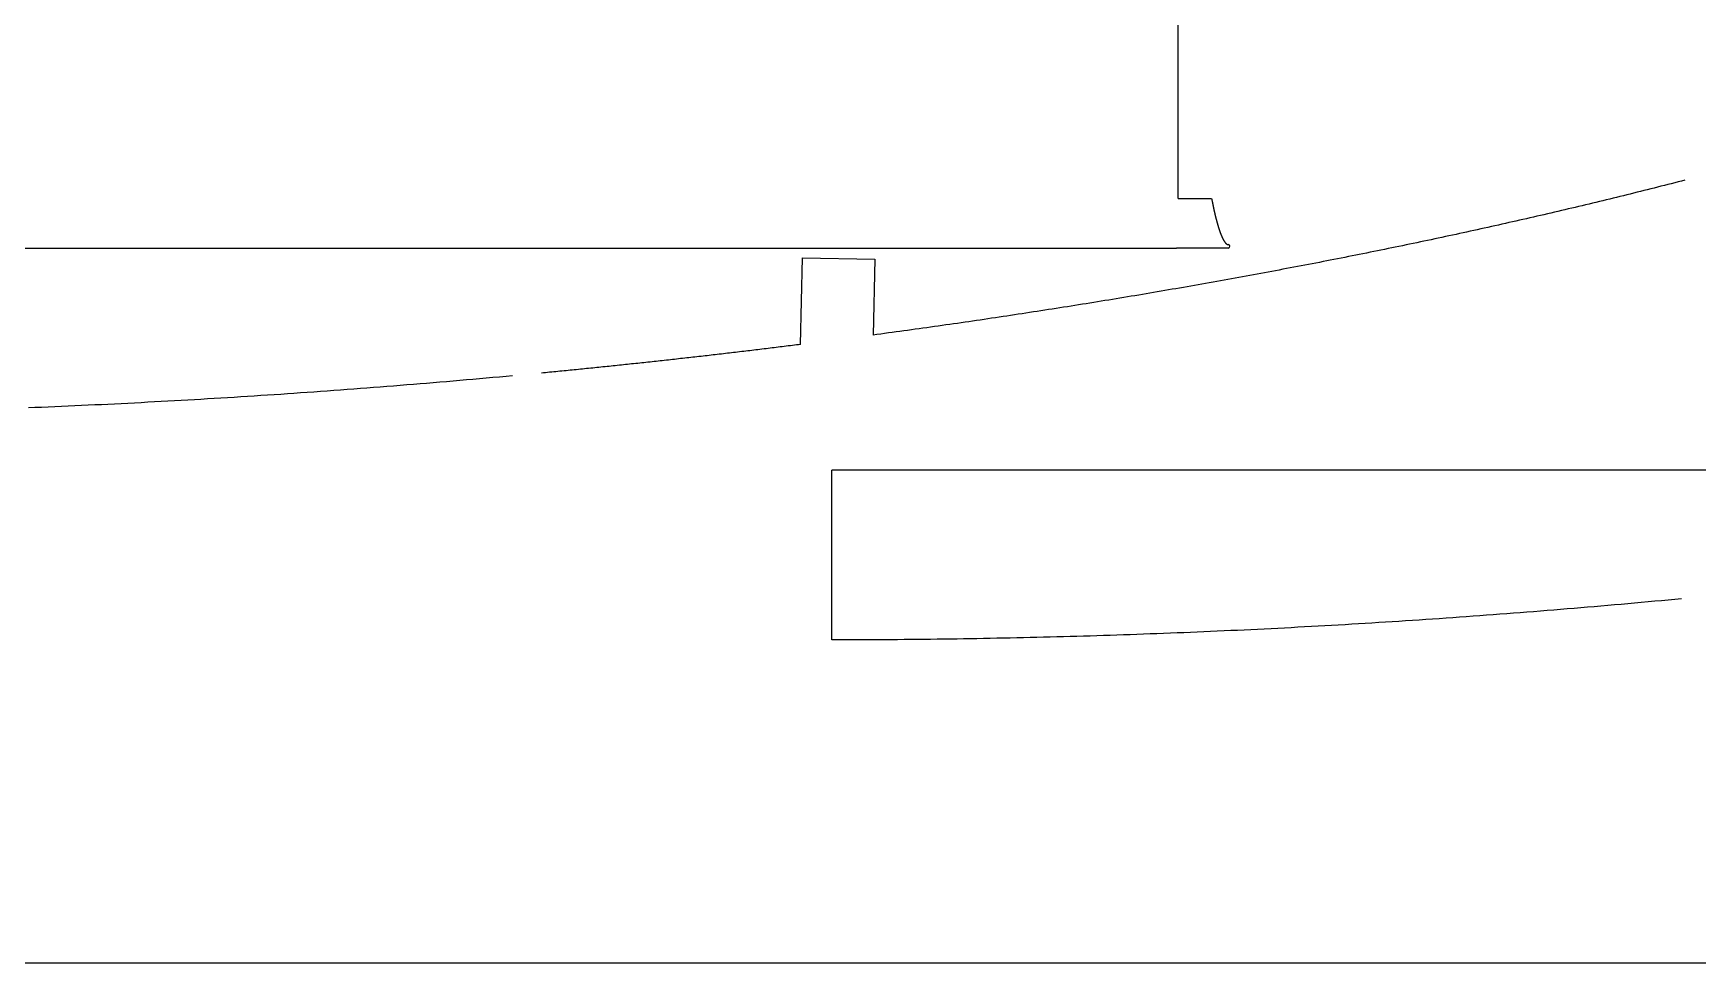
# Model space of a CAD drawing. Extents: x -700 to 200, y -6 to 94.
# Drawn here: x 22.1 to 79.6, y -6.5 to 25.6 of the extents above; entities that cross this region are included whole.
import ezdxf

# ---------------------------------------------------------------- set-up
doc = ezdxf.new("R2010")
doc.units = 0
doc.layers.get('0').update_dxf_attribs({"linetype": 'CONTINUOUS'})
doc.layers.add('90X10', color=1, linetype='CONTINUOUS')

msp = doc.modelspace()

# ---------------------------------------------------------------- linework, layer by layer
for p, q in [((61.67028, 19.91858), (61.67028, 28.89006)), ((61.67028, 19.91858), (62.82813, 19.91858)), ((19.67028, 18.21061), (61.61028, 18.21061)), ((48.62813, 14.88039), (48.69397, 17.87674)), ((48.69397, 17.87674), (51.19465, 17.82144)), ((51.19465, 17.82144), (51.13717, 15.2056)), ((63.39948, 18.21061), (61.61028, 18.21061)), ((91.36695, 10.53761), (49.70783, 10.53761)), ((49.70783, 4.67646), (49.70783, 10.53761))]:
    msp.add_line(p, q)
for points in [[(79.1754, 20.5543, 0), (79.057, 20.5237, 0), (78.9386, 20.4932, 0), (78.8203, 20.4629, 0), (78.702, 20.4326, 0), (78.5837, 20.4024, 0), (78.4654, 20.3723, 0), (78.3472, 20.3422, 0), (78.229, 20.3123, 0), (78.1109, 20.2825, 0), (77.9928, 20.2527, 0), (77.8747, 20.2231, 0), (77.7567, 20.1935, 0), (77.6387, 20.164, 0), (77.5208, 20.1346, 0), (77.4029, 20.1053, 0), (77.2849, 20.0761, 0), (77.1669, 20.0469, 0), (77.0488, 20.0178, 0), (76.9305, 19.9887, 0), (76.8122, 19.9597, 0), (76.6938, 19.9307, 0), (76.5753, 19.9018, 0), (76.4567, 19.873, 0), (76.3379, 19.8442, 0), (76.2191, 19.8154, 0), (76.1002, 19.7867, 0), (75.9812, 19.7581, 0), (75.8621, 19.7295, 0), (75.7429, 19.701, 0), (75.6237, 19.6725, 0), (75.5043, 19.6441, 0), (75.3848, 19.6157, 0), (75.2652, 19.5874, 0), (75.1456, 19.5592, 0), (75.0258, 19.531, 0), (74.9059, 19.5028, 0), (74.786, 19.4747, 0), (74.666, 19.4467, 0), (74.5458, 19.4187, 0), (74.4256, 19.3908, 0), (74.3053, 19.3629, 0), (74.1849, 19.3351, 0), (74.0644, 19.3073, 0), (73.9438, 19.2796, 0), (73.8231, 19.252, 0), (73.7023, 19.2243, 0), (73.5815, 19.1968, 0), (73.4605, 19.1693, 0), (73.3395, 19.1419, 0), (73.2183, 19.1145, 0), (73.0971, 19.0872, 0), (72.9758, 19.0599, 0), (72.8544, 19.0327, 0), (72.7329, 19.0055, 0), (72.6113, 18.9784, 0), (72.4897, 18.9513, 0), (72.3679, 18.9243, 0), (72.2461, 18.8974, 0), (72.1241, 18.8705, 0), (72.0021, 18.8437, 0), (71.88, 18.8169, 0), (71.7578, 18.7901, 0), (71.6355, 18.7635, 0), (71.5132, 18.7369, 0), (71.3907, 18.7103, 0), (71.2682, 18.6838, 0), (71.1456, 18.6573, 0), (71.0229, 18.6309, 0), (70.9001, 18.6046, 0), (70.7772, 18.5783, 0), (70.6542, 18.5521, 0), (70.5312, 18.5259, 0), (70.408, 18.4998, 0), (70.2848, 18.4737, 0), (70.1615, 18.4477, 0), (70.0382, 18.4217, 0), (69.9147, 18.3958, 0), (69.7911, 18.3699, 0), (69.6675, 18.3441, 0), (69.5438, 18.3184, 0), (69.42, 18.2927, 0), (69.2961, 18.2671, 0), (69.1722, 18.2415, 0), (69.0482, 18.216, 0), (68.924, 18.1905, 0), (68.7998, 18.1651, 0), (68.6756, 18.1397, 0), (68.5512, 18.1144, 0), (68.4268, 18.0892, 0), (68.3022, 18.064, 0), (68.1777, 18.0389, 0), (68.053, 18.0138, 0), (67.9282, 17.9887, 0), (67.8034, 17.9638, 0), (67.6785, 17.9388, 0), (67.5535, 17.914, 0), (67.4284, 17.8892, 0), (67.3033, 17.8644, 0), (67.1781, 17.8397, 0), (67.0528, 17.8151, 0), (66.9274, 17.7905, 0), (66.8019, 17.7659, 0), (66.6764, 17.7415, 0), (66.5508, 17.717, 0), (66.4251, 17.6927, 0), (66.2994, 17.6684, 0), (66.1736, 17.6441, 0), (66.0476, 17.6199, 0), (65.9217, 17.5957, 0), (65.7956, 17.5716, 0), (65.6695, 17.5476, 0), (65.5433, 17.5236, 0), (65.417, 17.4997, 0), (65.2907, 17.4758, 0), (65.1643, 17.452, 0), (65.0378, 17.4282, 0), (64.9112, 17.4045, 0), (64.7846, 17.3809, 0), (64.6578, 17.3573, 0), (64.5311, 17.3337, 0), (64.4042, 17.3102, 0), (64.2773, 17.2868, 0), (64.1503, 17.2634, 0), (64.0232, 17.2401, 0), (63.8961, 17.2168, 0), (63.7689, 17.1936, 0), (63.6416, 17.1705, 0), (63.5143, 17.1474, 0), (63.3869, 17.1243, 0), (63.2594, 17.1013, 0), (63.1318, 17.0784, 0), (63.0042, 17.0555, 0), (62.8765, 17.0327, 0), (62.7487, 17.0099, 0), (62.6209, 16.9872, 0), (62.493, 16.9645, 0), (62.3651, 16.9419, 0), (62.237, 16.9194, 0), (62.1089, 16.8969, 0), (61.9808, 16.8745, 0), (61.8526, 16.8521, 0), (61.7243, 16.8297, 0), (61.5959, 16.8075, 0), (61.4675, 16.7852, 0), (61.339, 16.7631, 0), (61.2104, 16.741, 0), (61.0818, 16.7189, 0), (60.9531, 16.6969, 0), (60.8244, 16.675, 0), (60.6956, 16.6531, 0), (60.5667, 16.6313, 0), (60.4378, 16.6095, 0), (60.3088, 16.5878, 0), (60.1797, 16.5661, 0), (60.0506, 16.5445, 0), (59.9214, 16.523, 0), (59.7921, 16.5015, 0), (59.6628, 16.48, 0), (59.5334, 16.4586, 0), (59.404, 16.4373, 0), (59.2745, 16.416, 0), (59.1449, 16.3948, 0), (59.0153, 16.3736, 0), (58.8856, 16.3525, 0), (58.7559, 16.3315, 0), (58.6261, 16.3105, 0), (58.4962, 16.2895, 0), (58.3663, 16.2686, 0), (58.2363, 16.2478, 0), (58.1063, 16.227, 0), (57.9762, 16.2063, 0), (57.8461, 16.1856, 0), (57.7159, 16.165, 0), (57.5856, 16.1445, 0), (57.4553, 16.124, 0), (57.3249, 16.1035, 0), (57.1944, 16.0832, 0), (57.0639, 16.0628, 0), (56.9334, 16.0425, 0), (56.8028, 16.0223, 0), (56.6721, 16.0022, 0), (56.5414, 15.9821, 0), (56.4106, 15.962, 0), (56.2798, 15.942, 0), (56.1489, 15.9221, 0), (56.018, 15.9022, 0), (55.887, 15.8823, 0), (55.7559, 15.8626, 0), (55.6248, 15.8428, 0), (55.4937, 15.8232, 0), (55.3625, 15.8036, 0), (55.2312, 15.784, 0), (55.0999, 15.7645, 0), (54.9685, 15.7451, 0), (54.8371, 15.7257, 0), (54.7056, 15.7064, 0), (54.5741, 15.6871, 0), (54.4425, 15.6679, 0), (54.3109, 15.6487, 0), (54.1792, 15.6296, 0), (54.0475, 15.6106, 0), (53.9157, 15.5916, 0), (53.7839, 15.5726, 0), (53.652, 15.5538, 0), (53.5201, 15.5349, 0), (53.3881, 15.5162, 0), (53.2561, 15.4974, 0), (53.124, 15.4788, 0), (52.9919, 15.4602, 0), (52.8597, 15.4416, 0), (52.7275, 15.4231, 0), (52.5952, 15.4047, 0), (52.4629, 15.3863, 0), (52.3305, 15.368, 0), (52.1981, 15.3497, 0), (52.0657, 15.3315, 0), (51.9332, 15.3134, 0), (51.8006, 15.2953, 0), (51.668, 15.2772, 0), (51.5354, 15.2592, 0), (51.4027, 15.2413, 0), (51.2699, 15.2234, 0), (51.1372, 15.2056, 0)], [(62.8281, 19.9186, 0), (62.8309, 19.904, 0), (62.8338, 19.8895, 0), (62.8366, 19.875, 0), (62.8394, 19.8606, 0), (62.8422, 19.8463, 0), (62.845, 19.832, 0), (62.8479, 19.8178, 0), (62.8507, 19.8037, 0), (62.8535, 19.7897, 0), (62.8563, 19.7757, 0), (62.8591, 19.7617, 0), (62.862, 19.7479, 0), (62.8648, 19.7341, 0), (62.8676, 19.7203, 0), (62.8704, 19.7066, 0), (62.8733, 19.693, 0), (62.8761, 19.6795, 0), (62.8789, 19.666, 0), (62.8818, 19.6526, 0), (62.8846, 19.6393, 0), (62.8874, 19.626, 0), (62.8902, 19.6128, 0), (62.8931, 19.5996, 0), (62.8959, 19.5866, 0), (62.8987, 19.5735, 0), (62.9016, 19.5606, 0), (62.9044, 19.5477, 0), (62.9072, 19.5349, 0), (62.9101, 19.5222, 0), (62.9129, 19.5095, 0), (62.9157, 19.4969, 0), (62.9186, 19.4843, 0), (62.9214, 19.4718, 0), (62.9242, 19.4594, 0), (62.927, 19.447, 0), (62.9299, 19.4348, 0), (62.9327, 19.4225, 0), (62.9355, 19.4104, 0), (62.9384, 19.3983, 0), (62.9412, 19.3863, 0), (62.944, 19.3743, 0), (62.9469, 19.3624, 0), (62.9497, 19.3506, 0), (62.9525, 19.3389, 0), (62.9554, 19.3272, 0), (62.9582, 19.3155, 0), (62.961, 19.304, 0), (62.9638, 19.2925, 0), (62.9667, 19.2811, 0), (62.9695, 19.2697, 0), (62.9723, 19.2584, 0), (62.9752, 19.2472, 0), (62.978, 19.2361, 0), (62.9808, 19.225, 0), (62.9836, 19.2139, 0), (62.9865, 19.203, 0), (62.9893, 19.1921, 0), (62.9921, 19.1813, 0), (62.9949, 19.1705, 0), (62.9977, 19.1598, 0), (63.0006, 19.1492, 0), (63.0034, 19.1387, 0), (63.0062, 19.1282, 0), (63.009, 19.1178, 0), (63.0118, 19.1074, 0), (63.0146, 19.0971, 0), (63.0175, 19.0869, 0), (63.0203, 19.0768, 0), (63.0231, 19.0667, 0), (63.0259, 19.0567, 0), (63.0287, 19.0467, 0), (63.0315, 19.0368, 0), (63.0343, 19.027, 0), (63.0371, 19.0173, 0), (63.0399, 19.0076, 0), (63.0427, 18.998, 0), (63.0455, 18.9885, 0), (63.0484, 18.979, 0), (63.0512, 18.9696, 0), (63.054, 18.9602, 0), (63.0567, 18.951, 0), (63.0595, 18.9418, 0), (63.0623, 18.9326, 0), (63.0651, 18.9236, 0), (63.0679, 18.9146, 0), (63.0707, 18.9056, 0), (63.0735, 18.8968, 0), (63.0763, 18.888, 0), (63.0791, 18.8792, 0), (63.0819, 18.8706, 0), (63.0846, 18.862, 0), (63.0874, 18.8535, 0), (63.0902, 18.845, 0), (63.093, 18.8366, 0), (63.0957, 18.8283, 0), (63.0985, 18.82, 0), (63.1013, 18.8118, 0), (63.1041, 18.8037, 0), (63.1068, 18.7957, 0), (63.1096, 18.7877, 0), (63.1123, 18.7798, 0), (63.1151, 18.772, 0), (63.1179, 18.7642, 0), (63.1206, 18.7565, 0), (63.1234, 18.7488, 0), (63.1261, 18.7413, 0), (63.1289, 18.7338, 0), (63.1316, 18.7263, 0), (63.1344, 18.719, 0), (63.1371, 18.7117, 0), (63.1398, 18.7045, 0), (63.1426, 18.6973, 0), (63.1453, 18.6902, 0), (63.1481, 18.6832, 0), (63.1508, 18.6762, 0), (63.1535, 18.6694, 0), (63.1562, 18.6625, 0), (63.159, 18.6558, 0), (63.1617, 18.6491, 0), (63.1644, 18.6425, 0), (63.1671, 18.636, 0), (63.1698, 18.6295, 0), (63.1725, 18.6231, 0), (63.1752, 18.6168, 0), (63.1779, 18.6105, 0), (63.1806, 18.6043, 0), (63.1833, 18.5982, 0), (63.186, 18.5922, 0), (63.1887, 18.5862, 0), (63.1914, 18.5803, 0), (63.1941, 18.5744, 0), (63.1968, 18.5686, 0), (63.1995, 18.5629, 0), (63.2021, 18.5573, 0), (63.2048, 18.5517, 0), (63.2075, 18.5462, 0), (63.2102, 18.5408, 0), (63.2128, 18.5354, 0), (63.2155, 18.5302, 0), (63.2181, 18.5249, 0), (63.2208, 18.5198, 0), (63.2234, 18.5147, 0), (63.2261, 18.5097, 0), (63.2287, 18.5048, 0), (63.2314, 18.4999, 0), (63.234, 18.4951, 0), (63.2366, 18.4903, 0), (63.2393, 18.4857, 0), (63.2419, 18.4811, 0), (63.2445, 18.4766, 0), (63.2471, 18.4721, 0), (63.2498, 18.4677, 0), (63.2524, 18.4634, 0), (63.255, 18.4592, 0), (63.2576, 18.455, 0), (63.2602, 18.4509, 0), (63.2628, 18.4469, 0), (63.2654, 18.4429, 0), (63.268, 18.439, 0), (63.2706, 18.4352, 0), (63.2731, 18.4315, 0), (63.2757, 18.4278, 0), (63.2782, 18.4242, 0), (63.2808, 18.4207, 0), (63.2833, 18.4173, 0), (63.2858, 18.414, 0), (63.2882, 18.4107, 0), (63.2907, 18.4075, 0), (63.2932, 18.4044, 0), (63.2956, 18.4014, 0), (63.298, 18.3984, 0), (63.3004, 18.3955, 0), (63.3028, 18.3927, 0), (63.3052, 18.39, 0), (63.3075, 18.3873, 0), (63.3099, 18.3847, 0), (63.3122, 18.3822, 0), (63.3145, 18.3798, 0), (63.3168, 18.3774, 0), (63.3191, 18.3751, 0), (63.3213, 18.3728, 0), (63.3236, 18.3706, 0), (63.3258, 18.3685, 0), (63.328, 18.3665, 0), (63.3302, 18.3645, 0), (63.3324, 18.3626, 0), (63.3345, 18.3607, 0), (63.3367, 18.3589, 0), (63.3388, 18.3572, 0), (63.3409, 18.3555, 0), (63.343, 18.3539, 0), (63.345, 18.3524, 0), (63.3471, 18.3509, 0), (63.3491, 18.3495, 0), (63.3511, 18.3481, 0), (63.3531, 18.3468, 0), (63.3551, 18.3455, 0), (63.357, 18.3443, 0), (63.359, 18.3432, 0), (63.3609, 18.3421, 0), (63.3628, 18.3411, 0), (63.3647, 18.3401, 0), (63.3665, 18.3392, 0), (63.3684, 18.3383, 0), (63.3702, 18.3375, 0), (63.372, 18.3367, 0), (63.3738, 18.336, 0), (63.3755, 18.3353, 0), (63.3773, 18.3347, 0), (63.379, 18.3341, 0), (63.3807, 18.3336, 0), (63.3824, 18.3331, 0), (63.384, 18.3326, 0), (63.3857, 18.3322, 0), (63.3873, 18.3319, 0), (63.3889, 18.3316, 0), (63.3905, 18.3313, 0), (63.392, 18.3311, 0), (63.3936, 18.3309, 0), (63.3951, 18.3308, 0), (63.3966, 18.3307, 0), (63.398, 18.3306, 0), (63.3995, 18.3306, 0)], [(48.6281, 14.8804, 0), (48.5583, 14.8716, 0), (48.4884, 14.8629, 0), (48.4185, 14.8542, 0), (48.3487, 14.8455, 0), (48.2788, 14.8368, 0), (48.2089, 14.8282, 0), (48.139, 14.8195, 0), (48.069, 14.8109, 0), (47.9991, 14.8022, 0), (47.9291, 14.7936, 0), (47.8592, 14.7851, 0), (47.7892, 14.7765, 0), (47.7192, 14.7679, 0), (47.6493, 14.7594, 0), (47.5793, 14.7508, 0), (47.5093, 14.7423, 0), (47.4392, 14.7338, 0), (47.3692, 14.7253, 0), (47.2992, 14.7169, 0), (47.2291, 14.7084, 0), (47.1591, 14.7, 0), (47.089, 14.6916, 0), (47.0189, 14.6832, 0), (46.9488, 14.6748, 0), (46.8787, 14.6664, 0), (46.8086, 14.658, 0), (46.7385, 14.6497, 0), (46.6684, 14.6413, 0), (46.5982, 14.633, 0), (46.5281, 14.6247, 0), (46.4579, 14.6164, 0), (46.3877, 14.6082, 0), (46.3176, 14.5999, 0), (46.2474, 14.5917, 0), (46.1772, 14.5835, 0), (46.107, 14.5753, 0), (46.0368, 14.5671, 0), (45.9665, 14.5589, 0), (45.8963, 14.5507, 0), (45.826, 14.5426, 0), (45.7558, 14.5344, 0), (45.6855, 14.5263, 0), (45.6153, 14.5182, 0), (45.545, 14.5101, 0), (45.4747, 14.5021, 0), (45.4044, 14.494, 0), (45.3341, 14.486, 0), (45.2638, 14.478, 0), (45.1934, 14.4699, 0), (45.1231, 14.462, 0), (45.0527, 14.454, 0), (44.9824, 14.446, 0), (44.912, 14.4381, 0), (44.8416, 14.4301, 0), (44.7713, 14.4222, 0), (44.7009, 14.4143, 0), (44.6305, 14.4064, 0), (44.5601, 14.3986, 0), (44.4896, 14.3907, 0), (44.4192, 14.3829, 0), (44.3488, 14.375, 0), (44.2783, 14.3672, 0), (44.2079, 14.3594, 0), (44.1374, 14.3517, 0), (44.067, 14.3439, 0), (43.9965, 14.3362, 0), (43.926, 14.3284, 0), (43.8555, 14.3207, 0), (43.785, 14.313, 0), (43.7145, 14.3053, 0), (43.644, 14.2977, 0), (43.5734, 14.29, 0), (43.5029, 14.2824, 0), (43.4324, 14.2747, 0), (43.3618, 14.2671, 0), (43.2912, 14.2595, 0), (43.2207, 14.252, 0), (43.1501, 14.2444, 0), (43.0795, 14.2369, 0), (43.0089, 14.2293, 0), (42.9383, 14.2218, 0), (42.8677, 14.2143, 0), (42.7971, 14.2068, 0), (42.7265, 14.1994, 0), (42.6558, 14.1919, 0), (42.5852, 14.1845, 0), (42.5146, 14.177, 0), (42.4439, 14.1696, 0), (42.3732, 14.1622, 0), (42.3026, 14.1549, 0), (42.2319, 14.1475, 0), (42.1612, 14.1402, 0), (42.0905, 14.1328, 0), (42.0198, 14.1255, 0), (41.9491, 14.1182, 0), (41.8784, 14.1109, 0), (41.8077, 14.1037, 0), (41.7369, 14.0964, 0), (41.6662, 14.0892, 0), (41.5955, 14.082, 0), (41.5247, 14.0748, 0), (41.454, 14.0676, 0), (41.3832, 14.0604, 0), (41.3124, 14.0532, 0), (41.2416, 14.0461, 0), (41.1709, 14.039, 0), (41.1001, 14.0318, 0), (41.0293, 14.0247, 0), (40.9585, 14.0177, 0), (40.8876, 14.0106, 0), (40.8168, 14.0035, 0), (40.746, 13.9965, 0), (40.6752, 13.9895, 0), (40.6043, 13.9825, 0), (40.5335, 13.9755, 0), (40.4626, 13.9685, 0), (40.3918, 13.9616, 0), (40.3209, 13.9546, 0), (40.25, 13.9477, 0), (40.1791, 13.9408, 0), (40.1082, 13.9339, 0), (40.0374, 13.927, 0), (39.9665, 13.9202, 0), (39.8955, 13.9133, 0), (39.8246, 13.9065, 0), (39.7537, 13.8997, 0), (39.6828, 13.8928, 0)], [(38.6872, 13.7991, 0), (38.4591, 13.778, 0), (38.231, 13.7572, 0), (38.0028, 13.7364, 0), (37.7745, 13.7159, 0), (37.5462, 13.6955, 0), (37.3179, 13.6753, 0), (37.0895, 13.6552, 0), (36.861, 13.6353, 0), (36.6325, 13.6155, 0), (36.4039, 13.5959, 0), (36.1753, 13.5765, 0), (35.9467, 13.5573, 0), (35.718, 13.5382, 0), (35.4893, 13.5192, 0), (35.2605, 13.5004, 0), (35.0317, 13.4818, 0), (34.8028, 13.4634, 0), (34.574, 13.4451, 0), (34.345, 13.427, 0), (34.1161, 13.409, 0), (33.8871, 13.3912, 0), (33.658, 13.3735, 0), (33.429, 13.3561, 0), (33.1999, 13.3387, 0), (32.9708, 13.3216, 0), (32.7416, 13.3046, 0), (32.5125, 13.2878, 0), (32.2833, 13.2711, 0), (32.054, 13.2546, 0), (31.8248, 13.2383, 0), (31.5955, 13.2221, 0), (31.3662, 13.2061, 0), (31.1369, 13.1902, 0), (30.9076, 13.1746, 0), (30.6783, 13.159, 0), (30.4489, 13.1437, 0), (30.2195, 13.1285, 0), (29.9901, 13.1134, 0), (29.7607, 13.0986, 0), (29.5313, 13.0839, 0), (29.3019, 13.0693, 0), (29.0725, 13.055, 0), (28.8431, 13.0408, 0), (28.6136, 13.0267, 0), (28.3842, 13.0128, 0), (28.1547, 12.9991, 0), (27.9253, 12.9856, 0), (27.6958, 12.9722, 0), (27.4664, 12.959, 0), (27.2369, 12.9459, 0), (27.0075, 12.933, 0), (26.778, 12.9203, 0), (26.5486, 12.9077, 0), (26.3192, 12.8953, 0), (26.0897, 12.8831, 0), (25.8603, 12.871, 0), (25.6309, 12.8591, 0), (25.4015, 12.8474, 0), (25.1721, 12.8358, 0), (24.9428, 12.8244, 0), (24.7134, 12.8132, 0), (24.4841, 12.8021, 0), (24.2548, 12.7912, 0), (24.0255, 12.7804, 0), (23.7962, 12.7698, 0), (23.5669, 12.7594, 0), (23.3377, 12.7492, 0), (23.1085, 12.7391, 0), (22.8793, 12.7292, 0), (22.6501, 12.7195, 0), (22.421, 12.7099, 0), (22.1919, 12.7005, 0), (21.9628, 12.6912, 0)], [(79.0607, 6.09899, 0), (78.8287, 6.07692, 0), (78.5967, 6.05502, 0), (78.3646, 6.03329, 0), (78.1325, 6.01173, 0), (77.9003, 5.99034, 0), (77.6682, 5.96912, 0), (77.4359, 5.94807, 0), (77.2037, 5.92719, 0), (76.9714, 5.90648, 0), (76.739, 5.88594, 0), (76.5067, 5.86557, 0), (76.2743, 5.84537, 0), (76.0419, 5.82534, 0), (75.8094, 5.80548, 0), (75.577, 5.78579, 0), (75.3445, 5.76627, 0), (75.112, 5.74692, 0), (74.8794, 5.72774, 0), (74.6469, 5.70873, 0), (74.4143, 5.6899, 0), (74.1817, 5.67123, 0), (73.9491, 5.65273, 0), (73.7165, 5.63441, 0), (73.4839, 5.61626, 0), (73.2512, 5.59827, 0), (73.0186, 5.58046, 0), (72.7859, 5.56282, 0), (72.5532, 5.54535, 0), (72.3205, 5.52806, 0), (72.0879, 5.51093, 0), (71.8552, 5.49397, 0), (71.6225, 5.47719, 0), (71.3898, 5.46058, 0), (71.1571, 5.44414, 0), (70.9244, 5.42787, 0), (70.6917, 5.41178, 0), (70.4591, 5.39585, 0), (70.2264, 5.3801, 0), (69.9937, 5.36452, 0), (69.7611, 5.34912, 0), (69.5284, 5.33388, 0), (69.2958, 5.31882, 0), (69.0632, 5.30393, 0), (68.8306, 5.28921, 0), (68.598, 5.27467, 0), (68.3654, 5.26029, 0), (68.1328, 5.24609, 0), (67.9003, 5.23207, 0), (67.6678, 5.21821, 0), (67.4353, 5.20453, 0), (67.2028, 5.19102, 0), (66.9704, 5.17769, 0), (66.738, 5.16453, 0), (66.5056, 5.15154, 0), (66.2732, 5.13872, 0), (66.0409, 5.12608, 0), (65.8086, 5.11361, 0), (65.5763, 5.10132, 0), (65.3441, 5.0892, 0), (65.1119, 5.07725, 0), (64.8797, 5.06548, 0), (64.6476, 5.05388, 0), (64.4155, 5.04245, 0), (64.1835, 5.0312, 0), (63.9515, 5.02012, 0), (63.7195, 5.00922, 0), (63.4876, 4.99849, 0), (63.2558, 4.98794, 0), (63.024, 4.97756, 0), (62.7922, 4.96735, 0), (62.5605, 4.95732, 0), (62.3288, 4.94746, 0), (62.0972, 4.93778, 0), (61.8657, 4.92827, 0), (61.6342, 4.91894, 0), (61.4028, 4.90978, 0), (61.1714, 4.9008, 0), (60.9401, 4.89199, 0), (60.7088, 4.88336, 0), (60.4776, 4.8749, 0), (60.2465, 4.86662, 0), (60.0154, 4.85851, 0), (59.7844, 4.85058, 0), (59.5535, 4.84283, 0), (59.3227, 4.83525, 0), (59.0919, 4.82784, 0), (58.8612, 4.82062, 0), (58.6305, 4.81356, 0), (58.4, 4.80669, 0), (58.1695, 4.79999, 0), (57.9391, 4.79346, 0), (57.7087, 4.78711, 0), (57.4785, 4.78094, 0), (57.2483, 4.77494, 0), (57.0182, 4.76912, 0), (56.7882, 4.76348, 0), (56.5583, 4.75801, 0), (56.3285, 4.75272, 0), (56.0988, 4.74761, 0), (55.8691, 4.74267, 0), (55.6396, 4.73791, 0), (55.4101, 4.73333, 0), (55.1808, 4.72892, 0), (54.9515, 4.72469, 0), (54.7223, 4.72064, 0), (54.4932, 4.71677, 0), (54.2643, 4.71307, 0), (54.0354, 4.70955, 0), (53.8066, 4.70621, 0), (53.578, 4.70304, 0), (53.3494, 4.70005, 0), (53.1209, 4.69724, 0), (52.8926, 4.69461, 0), (52.6644, 4.69216, 0), (52.4362, 4.68988, 0), (52.2082, 4.68778, 0), (51.9803, 4.68586, 0), (51.7525, 4.68412, 0), (51.5249, 4.68255, 0), (51.2973, 4.68116, 0), (51.0699, 4.67996, 0), (50.8425, 4.67893, 0), (50.6154, 4.67807, 0), (50.3883, 4.6774, 0), (50.1613, 4.67691, 0), (49.9345, 4.67659, 0), (49.7078, 4.67646, 0)]]:
    msp.add_polyline3d(points)
msp.add_arc((63.39948, 18.27061), 0.06, -90, 90)
at = {"layer": '90X10', "color": 1, "linetype": 'CONTINUOUS'}
msp.add_lwpolyline([(-700.02246, -6.46796), (199.97754, -6.46796), (199.97754, 93.53204), (-700.02246, 93.53204)], close=True, dxfattribs=at)

doc.saveas('drawing.dxf')
